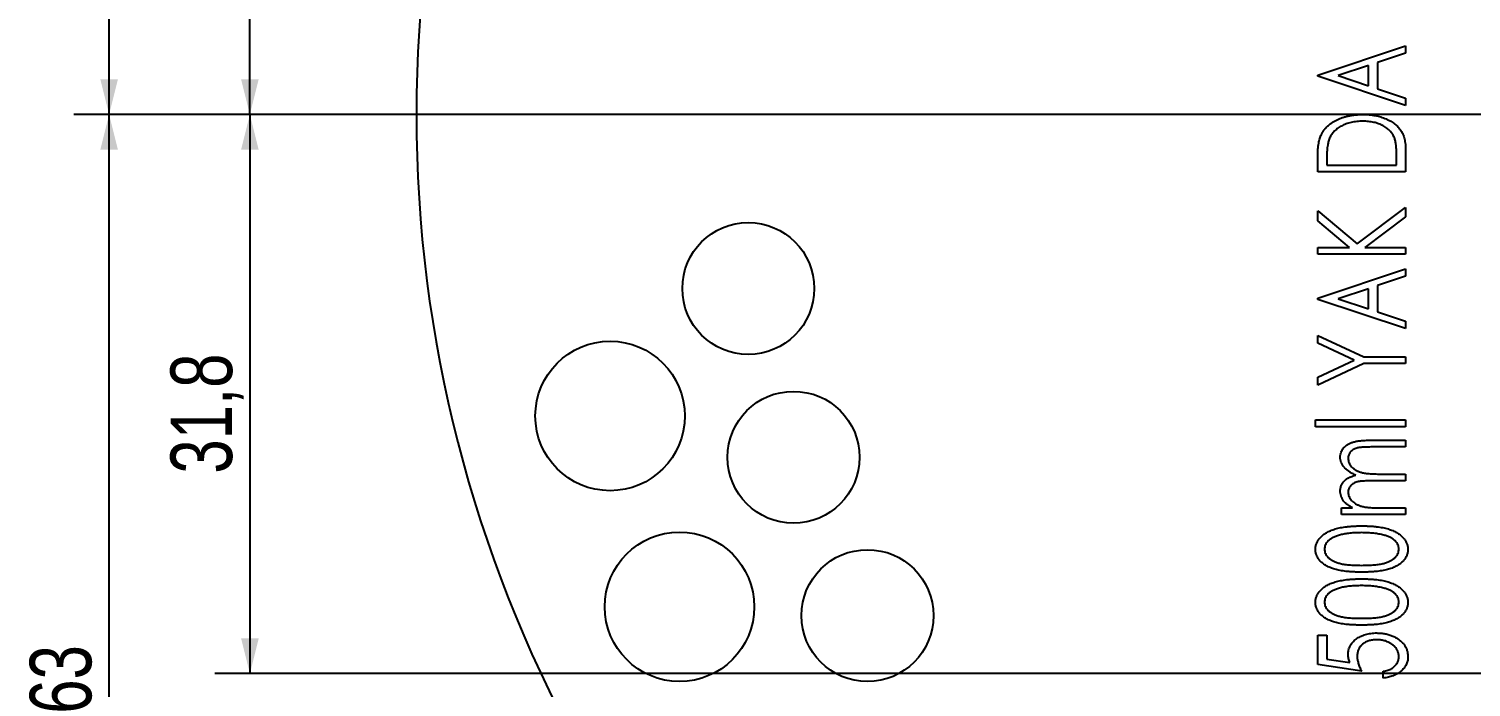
# Model space of a CAD drawing. Header units: millimetres. Extents: x 8 to 3888, y -9869 to 412.
# Drawn here: x 397 to 479, y 169.2 to 206.6 of the extents above; entities that cross this region are included whole.
import ezdxf

# ---------------------------------------------------------------- set-up
doc = ezdxf.new("R2010")
doc.units = ezdxf.units.MM
doc.header["$PDSIZE"] = -1
doc.linetypes.add('CENTERX2', pattern=[20.32, 12.7, -2.54, 2.54, -2.54])
doc.layers.add('CENTERLINE', color=4, linetype='CENTERX2')
doc.layers.add('DIMENSIONS', color=2, linetype='Continuous')
doc.layers.add('OUTLINE', color=7, linetype='Continuous', lineweight=25)
doc.styles.add('SLDTEXTSTYLE0', font='TXT', dxfattribs={"width": 0.75})
doc.dimstyles.new('SLDDIMSTYLE1', dxfattribs={"dimtxt": 3.5, "dimasz": 2, "dimexe": 0, "dimexo": 0.0625, "dimgap": 0.875, "dimtad": 1, "dimrnd": 1e-09, "dimzin": 12, "dimdsep": 46, "dimtxsty": 'SLDTEXTSTYLE0', "dimsah": 1, "dimcen": 0.09, "dimadec": 0, "dimazin": 3, "dimtfac": 1, "dimtofl": 0, "dimtmove": 0, "dimatfit": 3, "dimfxl": 0, "dimfrac": 2, "dimtolj": 1, "dimtzin": 12, "dimarcsym": 0})
doc.dimstyles.new('SLDDIMSTYLE6', dxfattribs={"dimtxt": 3.5, "dimasz": 2, "dimexe": 0, "dimexo": 0.0625, "dimgap": 0.875, "dimtad": 1, "dimdec": 1, "dimrnd": 1e-09, "dimzin": 12, "dimdsep": 46, "dimtxsty": 'SLDTEXTSTYLE0', "dimsah": 1, "dimcen": 0.09, "dimadec": 0, "dimazin": 3, "dimtfac": 1, "dimtdec": 1, "dimtofl": 0, "dimtmove": 0, "dimatfit": 3, "dimfxl": 0, "dimfrac": 2, "dimtolj": 1, "dimtzin": 12, "dimarcsym": 0})

# ---------------------------------------------------------------- blocks, each defined once
blk = doc.blocks.new('_D_28')
at = {"layer": 'DIMENSIONS'}
for p, q in [((493.002, 201.757), (399.538, 201.757)), ((401.538, 138.757), (401.538, 201.757)), ((452.804, 138.757), (399.538, 138.757))]:
    blk.add_line(p, q, dxfattribs=at)
for points in [[(401.538, 201.757), (401.038, 199.757), (402.038, 199.757)], [(401.538, 138.757), (402.038, 140.757), (401.038, 140.757)]]:
    blk.add_solid(points, dxfattribs=at)
at = {"layer": 'DIMENSIONS', "insert": (397.026, 167.676), "char_height": 3.5, "attachment_point": 1, "rotation": 90, "style": 'SLDTEXTSTYLE0'}
blk.add_mtext('63', dxfattribs=at)
blk = doc.blocks.new('_D_29')
at = {"layer": 'DIMENSIONS'}
for p, q in [((485.502, 233.557), (407.538, 233.557)), ((409.538, 201.757), (409.538, 233.557)), ((493.002, 201.757), (407.538, 201.757))]:
    blk.add_line(p, q, dxfattribs=at)
for points in [[(409.538, 233.557), (409.038, 231.557), (410.038, 231.557)], [(409.538, 201.757), (410.038, 203.757), (409.038, 203.757)]]:
    blk.add_solid(points, dxfattribs=at)
at = {"layer": 'DIMENSIONS', "insert": (405.026, 213.174), "char_height": 3.5, "attachment_point": 1, "rotation": 90, "style": 'SLDTEXTSTYLE0'}
blk.add_mtext('31,8', dxfattribs=at)
blk = doc.blocks.new('_D_30')
at = {"layer": 'DIMENSIONS'}
for p, q in [((452.804, 264.757), (399.538, 264.757)), ((401.538, 201.757), (401.538, 264.757)), ((493.002, 201.757), (399.538, 201.757))]:
    blk.add_line(p, q, dxfattribs=at)
for points in [[(401.538, 264.757), (401.038, 262.757), (402.038, 262.757)], [(401.538, 201.757), (402.038, 203.757), (401.038, 203.757)]]:
    blk.add_solid(points, dxfattribs=at)
at = {"layer": 'DIMENSIONS', "insert": (397.026, 230.676), "char_height": 3.5, "attachment_point": 1, "rotation": 90, "style": 'SLDTEXTSTYLE0'}
blk.add_mtext('63', dxfattribs=at)
blk = doc.blocks.new('_D_31')
at = {"layer": 'DIMENSIONS'}
for p, q in [((414.764, 201.757), (407.538, 201.757)), ((409.538, 201.757), (409.538, 169.957)), ((485.502, 169.957), (407.538, 169.957))]:
    blk.add_line(p, q, dxfattribs=at)
for points in [[(409.538, 201.757), (409.038, 199.757), (410.038, 199.757)], [(409.538, 169.957), (410.038, 171.957), (409.038, 171.957)]]:
    blk.add_solid(points, dxfattribs=at)
at = {"layer": 'DIMENSIONS', "insert": (405.026, 181.331), "char_height": 3.5, "attachment_point": 1, "rotation": 90, "style": 'SLDTEXTSTYLE0'}
blk.add_mtext('31,8', dxfattribs=at)
blk = doc.blocks.new('SW_CENTERMARKSYMBOL_2')
at = {"layer": 'CENTERLINE', "color": 0}
blk.add_line((-5, 0), (-78.238, 0), dxfattribs=at)

msp = doc.modelspace()

# ---------------------------------------------------------------- linework, layer by layer
at = {"color": 7, "linetype": 'Continuous', "lineweight": 0}
msp.add_point((436.63936, 201.75653), dxfattribs=at)
at = {"layer": 'OUTLINE'}
for p, q in [((470.23193, 204.00012), (475.23194, 205.66679)), ((475.23194, 205.24812), (473.62937, 204.71427)), ((475.23194, 205.66679), (475.23194, 205.24812)), ((473.11655, 204.54299), (471.39179, 203.96807)), ((473.11655, 203.39315), (473.11655, 204.54299)), ((473.62937, 204.71427), (473.62937, 203.22188)), ((470.23193, 203.93602), (470.23193, 204.00012)), ((475.23194, 202.26935), (470.23193, 203.93602)), ((471.39179, 203.96807), (473.11655, 203.39315)), ((473.62937, 203.22188), (475.23194, 202.68802)), ((475.23194, 202.68802), (475.23194, 202.26935)), ((470.23193, 198.4873), (470.23193, 199.29159)), ((474.71911, 198.87192), (474.71911, 199.31963)), ((475.23194, 199.72228), (475.23194, 198.4873)), ((475.23194, 198.4873), (470.23193, 198.4873)), ((470.74476, 199.14636), (470.74476, 198.87192)), ((470.74476, 198.87192), (474.71911, 198.87192)), ((470.23193, 196.27576), (472.47552, 194.39976)), ((470.23193, 195.71086), (470.23193, 196.27576)), ((472.47552, 194.39976), (475.23194, 196.46807)), ((475.23194, 196.46807), (475.23194, 195.93422)), ((472.04784, 194.19243), (470.23193, 195.71086)), ((475.23194, 195.93422), (472.91122, 194.19243)), ((470.23193, 194.19243), (472.04784, 194.19243)), ((470.23193, 193.80782), (470.23193, 194.19243)), ((475.23194, 193.80782), (470.23193, 193.80782)), ((472.91122, 194.19243), (475.23194, 194.19243)), ((475.23194, 194.19243), (475.23194, 193.80782)), ((470.23193, 191.30782), (475.23194, 192.97448)), ((475.23194, 192.97448), (475.23194, 192.55581)), ((473.11655, 191.85068), (471.39179, 191.27576)), ((473.11655, 190.70084), (473.11655, 191.85068)), ((475.23194, 192.55581), (473.62937, 192.02196)), ((473.62937, 192.02196), (473.62937, 190.52957)), ((470.23193, 191.24371), (470.23193, 191.30782)), ((475.23194, 189.57705), (470.23193, 191.24371)), ((471.39179, 191.27576), (473.11655, 190.70084)), ((473.62937, 190.52957), (475.23194, 189.99572)), ((475.23194, 189.99572), (475.23194, 189.57705)), ((470.23193, 189.19243), (472.85513, 187.97448)), ((470.23193, 188.74371), (470.23193, 189.19243)), ((472.30325, 187.78217), (470.23193, 188.74371)), ((470.23193, 186.82064), (472.30325, 187.78217)), ((472.85513, 187.97448), (475.23194, 187.97448)), ((475.23194, 187.97448), (475.23194, 187.58987)), ((472.85513, 187.58987), (470.23193, 186.37192)), ((475.23194, 187.58987), (472.85513, 187.58987)), ((470.23193, 186.37192), (470.23193, 186.82064)), ((470.10373, 184.38474), (475.23194, 184.38474)), ((470.10373, 184.00012), (470.10373, 184.38474)), ((475.23194, 184.00012), (470.10373, 184.00012)), ((475.23194, 184.38474), (475.23194, 184.00012)), ((475.23194, 182.84628), (473.25076, 182.84628)), ((473.25277, 183.23089), (475.23194, 183.23089)), ((475.23194, 183.23089), (475.23194, 182.84628)), ((473.81066, 181.30782), (475.23194, 181.30782)), ((475.23194, 181.30782), (475.23194, 180.9232)), ((475.23194, 180.9232), (473.37396, 180.9232)), ((471.57809, 179.38474), (472.21311, 179.38474)), ((471.57809, 179.00012), (471.57809, 179.38474)), ((475.23194, 179.00012), (471.57809, 179.00012)), ((473.69447, 179.38474), (475.23194, 179.38474)), ((475.23194, 179.38474), (475.23194, 179.00012)), ((470.23193, 172.14115), (470.74476, 172.14115)), ((470.23193, 170.47448), (470.23193, 172.14115)), ((470.74476, 172.14115), (470.74476, 170.78598)), ((470.74476, 170.78598), (472.06387, 170.58366)), ((472.73194, 170.08987), (470.23193, 170.47448)), ((473.94988, 169.70525), (473.94988, 170.08987))]:
    msp.add_line(p, q, dxfattribs=at)
for centre, radius in [((437.86841, 191.85859), 3.75), ((430.00986, 184.60977), 4.25), ((440.43997, 182.26139), 3.75), ((433.95956, 173.75807), 4.25), ((444.639, 173.25653), 3.75)]:
    msp.add_circle(centre, radius, dxfattribs=at)
msp.add_arc((494.00245, 201.75653), 75, 122.8598804, 237.1401196, dxfattribs=at)
for points, knots in [([(470.41222, 200.55561), (470.43442, 200.6018), (470.47877, 200.69411), (470.56034, 200.82432), (470.65437, 200.94633), (470.75999, 201.06055), (470.87636, 201.16794), (471.00435, 201.26794), (471.14493, 201.35847), (471.29609, 201.44177), (471.45719, 201.51497), (471.6256, 201.58106), (471.80248, 201.63409), (471.98605, 201.68013), (472.17801, 201.71325), (472.37716, 201.73846), (472.58379, 201.75374), (472.7239, 201.75559), (472.79504, 201.75653)], [0, 0, 0, 0, 0.05446613, 0.10885235, 0.16303999, 0.21807146, 0.27410639, 0.3312828, 0.3905712, 0.45175277, 0.51466856, 0.57862971, 0.64399755, 0.7109113, 0.77979605, 0.85101064, 0.92434898, 1, 1, 1, 1]), ([(472.79504, 201.75653), (472.85683, 201.75582), (472.97852, 201.75442), (473.15792, 201.74162), (473.33192, 201.72351), (473.49989, 201.69485), (473.66283, 201.66014), (473.82004, 201.61711), (473.97163, 201.56615), (474.11643, 201.50681), (474.2541, 201.44244), (474.38279, 201.37203), (474.50238, 201.29699), (474.61256, 201.2167), (474.71399, 201.13281), (474.80617, 201.04412), (474.88803, 200.9501), (474.96145, 200.85051), (475.02607, 200.74385), (475.08133, 200.6273), (475.12843, 200.50102), (475.16579, 200.36442), (475.19637, 200.21833), (475.21646, 200.06193), (475.23012, 199.89547), (475.23132, 199.78107), (475.23193, 199.72228)], [0, 0, 0, 0, 0.05129153, 0.10101931, 0.14926095, 0.19647066, 0.24241096, 0.28753198, 0.33171001, 0.3751019, 0.41738446, 0.45782333, 0.49681317, 0.53451464, 0.57092752, 0.60601655, 0.64059275, 0.67430029, 0.70862223, 0.74395674, 0.78123294, 0.82037421, 0.86141751, 0.90504867, 0.95120254, 1, 1, 1, 1]), ([(472.79403, 201.37192), (472.73558, 201.37128), (472.62085, 201.37003), (472.45239, 201.35632), (472.29043, 201.33588), (472.135, 201.3055), (471.98574, 201.26772), (471.84273, 201.2216), (471.7063, 201.16675), (471.57747, 201.10239), (471.45612, 201.0319), (471.34476, 200.95353), (471.24287, 200.86888), (471.15014, 200.77813), (471.06918, 200.6789), (470.99615, 200.57486), (470.93472, 200.46269), (470.90166, 200.38398), (470.88498, 200.34427)], [0, 0, 0, 0, 0.07599147, 0.14914226, 0.2196282, 0.28816613, 0.35492101, 0.4197204, 0.48340649, 0.5459218, 0.6068261, 0.66572149, 0.72275052, 0.77892718, 0.83412237, 0.88903514, 0.94401994, 1, 1, 1, 1]), ([(474.59191, 200.43442), (474.57583, 200.47011), (474.54388, 200.54101), (474.48506, 200.64211), (474.41713, 200.73684), (474.34007, 200.82605), (474.2539, 200.9092), (474.15804, 200.98592), (474.05494, 201.05917), (473.94136, 201.12295), (473.82173, 201.183), (473.69354, 201.23235), (473.55959, 201.27577), (473.41886, 201.31022), (473.27229, 201.33911), (473.11856, 201.35706), (472.95851, 201.36982), (472.84948, 201.37121), (472.79403, 201.37192)], [0, 0, 0, 0, 0.05455442, 0.10836505, 0.16274643, 0.21687022, 0.27250418, 0.32942596, 0.38792277, 0.44860306, 0.5108468, 0.57437911, 0.63988604, 0.70705867, 0.77625705, 0.84802234, 0.9227081, 1, 1, 1, 1]), ([(470.23193, 199.29159), (470.23256, 199.36171), (470.23377, 199.49699), (470.24156, 199.69242), (470.25516, 199.8729), (470.27543, 200.03857), (470.2995, 200.18959), (470.33076, 200.32569), (470.36656, 200.44699), (470.39758, 200.52078), (470.41222, 200.55561)], [0, 0, 0, 0, 0.163679637, 0.315780204, 0.456486393, 0.58601992, 0.70530335, 0.813253504, 0.911864811, 1, 1, 1, 1]), ([(470.88498, 200.34427), (470.87338, 200.31173), (470.84871, 200.24255), (470.82213, 200.12889), (470.7979, 200.00094), (470.77823, 199.85853), (470.76353, 199.70111), (470.75286, 199.52942), (470.7455, 199.34273), (470.74501, 199.21347), (470.74476, 199.14636)], [0, 0, 0, 0, 0.08548316, 0.18172158, 0.28856653, 0.40793053, 0.53748542, 0.67996267, 0.83383164, 1, 1, 1, 1]), ([(474.71911, 199.31963), (474.71876, 199.38408), (474.71809, 199.50765), (474.71208, 199.68533), (474.70229, 199.84767), (474.68863, 199.99505), (474.67058, 200.12699), (474.65022, 200.24391), (474.62513, 200.34534), (474.60243, 200.4062), (474.59191, 200.43442)], [0, 0, 0, 0, 0.17146961, 0.32880599, 0.47300006, 0.60418518, 0.72253871, 0.82726774, 0.91992108, 1, 1, 1, 1]), ([(471.51399, 182.27637), (471.5163, 182.32366), (471.52088, 182.41691), (471.55708, 182.55227), (471.61744, 182.67867), (471.70126, 182.7949), (471.8063, 182.89948), (471.93117, 182.99018), (472.07455, 183.06617), (472.20777, 183.1168), (472.32629, 183.14948), (472.42765, 183.17119), (472.53956, 183.19028), (472.66196, 183.2047), (472.79452, 183.21708), (472.93786, 183.22449), (473.09181, 183.22964), (473.19801, 183.23047), (473.25277, 183.23089)], [0, 0, 0, 0, 0.06380254, 0.12580993, 0.1877238, 0.25203411, 0.31834732, 0.38706476, 0.45968149, 0.53688572, 0.57900049, 0.62560619, 0.67682514, 0.73224553, 0.79200585, 0.85658113, 0.92605176, 1, 1, 1, 1]), ([(473.25077, 182.84628), (473.20402, 182.8461), (473.1142, 182.84576), (472.9853, 182.84279), (472.86775, 182.83785), (472.76152, 182.83112), (472.66674, 182.82182), (472.58302, 182.81261), (472.51112, 182.79969), (472.4314, 182.78006), (472.3441, 182.74798), (472.24975, 182.69893), (472.16666, 182.63783), (472.09399, 182.56718), (472.0357, 182.48575), (471.99285, 182.39645), (471.96672, 182.2992), (471.96407, 182.23179), (471.9627, 182.19724)], [0, 0, 0, 0, 0.08622714, 0.16569875, 0.23782394, 0.30325074, 0.3620225, 0.41351125, 0.45857253, 0.49666338, 0.564858, 0.62959999, 0.69217902, 0.75445729, 0.81581514, 0.87587019, 0.93637202, 1, 1, 1, 1]), ([(472.3964, 181.24171), (472.32788, 181.2723), (472.19625, 181.33107), (472.01781, 181.43943), (471.86337, 181.55691), (471.73747, 181.68789), (471.63834, 181.82627), (471.56617, 181.97095), (471.52217, 182.1219), (471.51671, 182.22501), (471.51399, 182.27637)], [0, 0, 0, 0, 0.15592201, 0.29953532, 0.43314859, 0.55837418, 0.67589955, 0.78582789, 0.89331915, 1, 1, 1, 1]), ([(471.9627, 182.19724), (471.96536, 182.15458), (471.97068, 182.06933), (472.00931, 181.94459), (472.07424, 181.82722), (472.16191, 181.71724), (472.27018, 181.61761), (472.39652, 181.53068), (472.54033, 181.4602), (472.67224, 181.41203), (472.79105, 181.382), (472.89544, 181.36235), (473.01409, 181.34547), (473.14642, 181.33186), (473.29271, 181.32092), (473.45267, 181.31278), (473.62702, 181.30944), (473.74789, 181.30837), (473.81066, 181.30782)], [0, 0, 0, 0, 0.05617843, 0.11227925, 0.17036757, 0.23208297, 0.29685265, 0.36362006, 0.43348283, 0.50739689, 0.54827424, 0.59487805, 0.6473401, 0.70619016, 0.77018082, 0.84067684, 0.91726584, 1, 1, 1, 1]), ([(471.51399, 180.35028), (471.51551, 180.38408), (471.51855, 180.45153), (471.53772, 180.55149), (471.57139, 180.64828), (471.61733, 180.74107), (471.67452, 180.8276), (471.73981, 180.90771), (471.81457, 180.97876), (471.89833, 181.0439), (471.99756, 181.1009), (472.11404, 181.15144), (472.24797, 181.20174), (472.34504, 181.22788), (472.3964, 181.24171)], [0, 0, 0, 0, 0.07450907, 0.1486976, 0.22340631, 0.29976425, 0.37630993, 0.45159998, 0.52707324, 0.6031754, 0.68496834, 0.77852353, 0.88283623, 1, 1, 1, 1]), ([(473.37396, 180.9232), (473.32154, 180.92303), (473.2207, 180.92269), (473.07612, 180.91966), (472.94453, 180.91498), (472.82639, 180.90747), (472.72133, 180.90067), (472.62966, 180.88871), (472.55075, 180.87813), (472.46471, 180.85778), (472.37038, 180.82743), (472.2693, 180.778), (472.17967, 180.71722), (472.10233, 180.64542), (472.03968, 180.56333), (471.99477, 180.4726), (471.96775, 180.37419), (471.96441, 180.30605), (471.9627, 180.27116)], [0, 0, 0, 0, 0.09012355, 0.1733748, 0.248626659, 0.316480535, 0.376927711, 0.429544116, 0.475412166, 0.513704323, 0.58141236, 0.645335512, 0.706473753, 0.766986307, 0.825996391, 0.882986857, 0.940078413, 1, 1, 1, 1]), ([(471.69928, 179.77336), (471.67085, 179.81903), (471.61531, 179.90824), (471.55677, 180.05251), (471.52142, 180.20034), (471.51646, 180.30035), (471.51399, 180.35028)], [0, 0, 0, 0, 0.2621644, 0.51212255, 0.7564069, 1, 1, 1, 1]), ([(472.2131, 179.38474), (472.15783, 179.4156), (472.05304, 179.4741), (471.912, 179.57049), (471.79372, 179.6679), (471.72957, 179.73954), (471.69928, 179.77336)], [0, 0, 0, 0, 0.292949, 0.55533137, 0.79004995, 1, 1, 1, 1]), ([(471.9627, 180.27116), (471.96488, 180.23012), (471.96923, 180.148), (472.00946, 180.02822), (472.07114, 179.91291), (472.15746, 179.80414), (472.26293, 179.70354), (472.38719, 179.6159), (472.52859, 179.54408), (472.65811, 179.49423), (472.77418, 179.46356), (472.87312, 179.44069), (472.98384, 179.42516), (473.10457, 179.40927), (473.23667, 179.39938), (473.37916, 179.38931), (473.53321, 179.38648), (473.63939, 179.38533), (473.69447, 179.38474)], [0, 0, 0, 0, 0.05696807, 0.11399296, 0.17407713, 0.23831125, 0.30635103, 0.37636338, 0.44910923, 0.52661535, 0.56900332, 0.61613175, 0.66785657, 0.72451675, 0.78560784, 0.85219268, 0.92331742, 1, 1, 1, 1]), ([(470.10373, 177.02396), (470.10429, 177.05475), (470.10541, 177.11631), (470.12094, 177.20688), (470.14066, 177.29603), (470.17332, 177.38153), (470.21132, 177.46629), (470.26176, 177.54683), (470.31755, 177.62725), (470.38416, 177.70355), (470.45814, 177.77867), (470.54271, 177.84758), (470.63397, 177.91517), (470.73627, 177.97483), (470.84505, 178.03531), (470.96432, 178.08803), (471.09136, 178.13888), (471.22773, 178.18484), (471.37511, 178.22611), (471.53389, 178.26196), (471.70479, 178.29155), (471.88714, 178.31682), (472.082, 178.33527), (472.28872, 178.34944), (472.50752, 178.35719), (472.65714, 178.35845), (472.73394, 178.3591)], [0, 0, 0, 0, 0.02833129, 0.056657568, 0.084491705, 0.112327542, 0.140820407, 0.169945739, 0.199737789, 0.230938936, 0.263135916, 0.296776333, 0.331361543, 0.367662597, 0.405794835, 0.445999293, 0.487704848, 0.531874959, 0.578530584, 0.628686411, 0.681796442, 0.738316015, 0.798287261, 0.862117986, 0.929232607, 1, 1, 1, 1]), ([(472.73193, 177.97448), (472.67183, 177.9741), (472.55427, 177.97336), (472.38226, 177.96743), (472.21868, 177.957), (472.0632, 177.94494), (471.91639, 177.92618), (471.77748, 177.90609), (471.64741, 177.87939), (471.52491, 177.85089), (471.41094, 177.81798), (471.30535, 177.78129), (471.20675, 177.74411), (471.11666, 177.70173), (471.03407, 177.65699), (470.96003, 177.60829), (470.89194, 177.55915), (470.81685, 177.4878), (470.73814, 177.39649), (470.66799, 177.28011), (470.62531, 177.15905), (470.61945, 177.07669), (470.61655, 177.03598)], [0, 0, 0, 0, 0.07137101, 0.13960725, 0.20435519, 0.26602553, 0.32474358, 0.38008786, 0.43265115, 0.48236964, 0.52942412, 0.57343352, 0.61510745, 0.65448503, 0.69157033, 0.72654168, 0.7596876, 0.79110732, 0.84933608, 0.90230602, 0.95170573, 1, 1, 1, 1]), ([(473.98895, 177.83426), (473.94431, 177.84571), (473.85349, 177.869), (473.7126, 177.89647), (473.56562, 177.9204), (473.41202, 177.94073), (473.2516, 177.95532), (473.08428, 177.96623), (472.91029, 177.97365), (472.79204, 177.9742), (472.73193, 177.97448)], [0, 0, 0, 0, 0.10898699, 0.22174018, 0.33936904, 0.46122724, 0.58813971, 0.7203121, 0.85783802, 1, 1, 1, 1]), ([(472.73394, 178.3591), (472.8104, 178.35849), (472.9597, 178.35731), (473.17743, 178.34898), (473.38334, 178.33706), (473.57656, 178.31603), (473.75851, 178.29295), (473.92821, 178.26278), (474.08619, 178.22824), (474.23219, 178.18693), (474.36748, 178.14031), (474.49466, 178.09174), (474.61277, 178.03729), (474.72294, 177.97994), (474.82375, 177.91724), (474.91619, 177.85111), (475.00064, 177.78124), (475.07612, 177.70662), (475.1428, 177.62924), (475.20067, 177.54908), (475.2499, 177.46712), (475.29019, 177.38262), (475.3216, 177.29609), (475.34333, 177.20706), (475.35835, 177.11628), (475.35954, 177.05474), (475.36014, 177.02396)], [0, 0, 0, 0, 0.07055492, 0.13776019, 0.20104215, 0.26081876, 0.31706815, 0.37024991, 0.41980479, 0.4662269, 0.51016494, 0.55181418, 0.5917926, 0.63010289, 0.666351, 0.70123278, 0.73491863, 0.76737767, 0.79905537, 0.82906687, 0.85849557, 0.88715801, 0.91532107, 0.94326591, 0.97163045, 1, 1, 1, 1]), ([(474.84732, 177.03598), (474.84487, 177.07737), (474.83993, 177.16077), (474.79715, 177.28241), (474.72775, 177.39842), (474.65021, 177.48904), (474.57616, 177.55814), (474.5122, 177.60784), (474.44109, 177.65335), (474.36376, 177.69636), (474.2802, 177.73712), (474.18903, 177.77225), (474.09159, 177.80581), (474.02378, 177.8246), (473.98895, 177.83426)], [0, 0, 0, 0, 0.09831501, 0.1981067, 0.3032146, 0.41883369, 0.48070184, 0.54414316, 0.6113894, 0.68149238, 0.75472942, 0.83251825, 0.91396163, 1, 1, 1, 1]), ([(472.73394, 175.73089), (472.65381, 175.73163), (472.49819, 175.73306), (472.27138, 175.7395), (472.05863, 175.75262), (471.85986, 175.77037), (471.67544, 175.79335), (471.5048, 175.82067), (471.34859, 175.8551), (471.20498, 175.89285), (471.07291, 175.93664), (470.94972, 175.98331), (470.83455, 176.03459), (470.72807, 176.09051), (470.62888, 176.14959), (470.5383, 176.21375), (470.45659, 176.28313), (470.38153, 176.35482), (470.31737, 176.43145), (470.25885, 176.50816), (470.21219, 176.58916), (470.17252, 176.67171), (470.14154, 176.75656), (470.11918, 176.84373), (470.1058, 176.93306), (470.10442, 176.99353), (470.10373, 177.02396)], [0, 0, 0, 0, 0.07424392, 0.14418502, 0.21019395, 0.27169297, 0.32905179, 0.38234563, 0.4317332, 0.477203, 0.5198518, 0.56058188, 0.59921291, 0.63656965, 0.6719533, 0.70611382, 0.73926364, 0.77120066, 0.80213476, 0.83176872, 0.8604694, 0.88855677, 0.91654346, 0.94400209, 0.9718242, 1, 1, 1, 1]), ([(470.61655, 177.03598), (470.61941, 176.9946), (470.62518, 176.91125), (470.668, 176.7889), (470.73766, 176.67184), (470.83423, 176.56006), (470.95734, 176.45722), (471.10624, 176.36554), (471.2816, 176.28929), (471.44522, 176.23715), (471.59173, 176.2016), (471.71727, 176.17929), (471.8555, 176.15898), (472.00661, 176.14368), (472.16987, 176.1304), (472.3459, 176.12159), (472.53459, 176.11685), (472.66482, 176.11596), (472.73193, 176.11551)], [0, 0, 0, 0, 0.04906095, 0.0988149, 0.15210357, 0.21000562, 0.27328267, 0.34179972, 0.41684592, 0.49969, 0.54534836, 0.5957188, 0.65098104, 0.71115895, 0.7759627, 0.84540871, 0.92033762, 1, 1, 1, 1]), ([(472.73193, 176.11551), (472.79871, 176.11598), (472.92827, 176.11689), (473.11631, 176.12145), (473.29192, 176.13095), (473.45508, 176.14178), (473.60519, 176.15976), (473.74301, 176.17798), (473.86812, 176.20066), (473.9816, 176.2282), (474.08549, 176.25843), (474.18234, 176.29126), (474.27237, 176.32865), (474.35686, 176.36807), (474.43409, 176.41267), (474.50535, 176.45938), (474.57018, 176.50979), (474.64551, 176.58026), (474.7245, 176.6721), (474.79511, 176.78952), (474.83867, 176.91147), (474.84447, 176.99492), (474.84732, 177.03598)], [0, 0, 0, 0, 0.07926693, 0.15380047, 0.22324723, 0.28802138, 0.34784917, 0.40266397, 0.45303495, 0.49869379, 0.54121046, 0.58144178, 0.6200067, 0.65687889, 0.69202601, 0.72577101, 0.75795802, 0.78936457, 0.84812752, 0.90107524, 0.95133228, 1, 1, 1, 1]), ([(475.36014, 177.02396), (475.35947, 176.99353), (475.35815, 176.93338), (475.34445, 176.84411), (475.3225, 176.75729), (475.29228, 176.67279), (475.25382, 176.59037), (475.20567, 176.51083), (475.14902, 176.43341), (475.08493, 176.35789), (475.01167, 176.28607), (474.93014, 176.21752), (474.83954, 176.1535), (474.74057, 176.09338), (474.63253, 176.03886), (474.51747, 175.98593), (474.39272, 175.93996), (474.25995, 175.89478), (474.11542, 175.85588), (473.95836, 175.82178), (473.78735, 175.79463), (473.6031, 175.76999), (473.40488, 175.75282), (473.19317, 175.73942), (472.96802, 175.73309), (472.8134, 175.73164), (472.73394, 175.73089)], [0, 0, 0, 0, 0.02821489, 0.05576913, 0.08356604, 0.11119505, 0.138909, 0.16780763, 0.19729946, 0.22783976, 0.2595998, 0.29235919, 0.3265671, 0.36242513, 0.39969107, 0.43878525, 0.47986133, 0.52296065, 0.56887335, 0.61863213, 0.6719999, 0.72947754, 0.79106187, 0.85654403, 0.92627254, 1, 1, 1, 1]), ([(470.10373, 174.01114), (470.10429, 174.04193), (470.10541, 174.10349), (470.12094, 174.19406), (470.14066, 174.28321), (470.17332, 174.36871), (470.21132, 174.45347), (470.26176, 174.53401), (470.31755, 174.61443), (470.38416, 174.69072), (470.45814, 174.76584), (470.54271, 174.83476), (470.63397, 174.90235), (470.73627, 174.96201), (470.84505, 175.02249), (470.96432, 175.07521), (471.09136, 175.12606), (471.22773, 175.17202), (471.37511, 175.21329), (471.53389, 175.24914), (471.70479, 175.27873), (471.88714, 175.304), (472.082, 175.32245), (472.28872, 175.33662), (472.50752, 175.34437), (472.65714, 175.34563), (472.73394, 175.34628)], [0, 0, 0, 0, 0.02833129, 0.056657568, 0.084491705, 0.112327542, 0.140820407, 0.169945739, 0.199737789, 0.230938936, 0.263135916, 0.296776333, 0.331361543, 0.367662597, 0.405794835, 0.445999293, 0.487704848, 0.531874959, 0.578530584, 0.628686411, 0.681796442, 0.738316015, 0.798287261, 0.862117986, 0.929232607, 1, 1, 1, 1]), ([(472.73193, 174.96166), (472.67183, 174.96128), (472.55427, 174.96054), (472.38226, 174.95461), (472.21868, 174.94418), (472.0632, 174.93212), (471.91639, 174.91336), (471.77748, 174.89327), (471.64741, 174.86657), (471.52491, 174.83806), (471.41094, 174.80516), (471.30535, 174.76847), (471.20675, 174.73129), (471.11666, 174.68891), (471.03407, 174.64417), (470.96003, 174.59547), (470.89194, 174.54633), (470.81685, 174.47498), (470.73814, 174.38367), (470.66799, 174.26729), (470.62531, 174.14623), (470.61945, 174.06387), (470.61655, 174.02316)], [0, 0, 0, 0, 0.07137101, 0.13960725, 0.20435519, 0.26602553, 0.32474358, 0.38008786, 0.43265115, 0.48236964, 0.52942412, 0.57343352, 0.61510745, 0.65448503, 0.69157033, 0.72654168, 0.7596876, 0.79110732, 0.84933608, 0.90230602, 0.95170573, 1, 1, 1, 1]), ([(473.98895, 174.82144), (473.94431, 174.83289), (473.85349, 174.85618), (473.7126, 174.88365), (473.56562, 174.90758), (473.41202, 174.92791), (473.2516, 174.9425), (473.08428, 174.95341), (472.91029, 174.96083), (472.79204, 174.96138), (472.73193, 174.96166)], [0, 0, 0, 0, 0.10898699, 0.22174018, 0.33936904, 0.46122724, 0.58813971, 0.7203121, 0.85783802, 1, 1, 1, 1]), ([(472.73394, 175.34628), (472.8104, 175.34567), (472.9597, 175.34449), (473.17743, 175.33616), (473.38334, 175.32424), (473.57656, 175.30321), (473.75851, 175.28013), (473.92821, 175.24996), (474.08619, 175.21542), (474.23219, 175.17411), (474.36748, 175.12749), (474.49466, 175.07892), (474.61277, 175.02447), (474.72294, 174.96712), (474.82375, 174.90442), (474.91619, 174.83829), (475.00064, 174.76842), (475.07612, 174.6938), (475.1428, 174.61641), (475.20067, 174.53626), (475.2499, 174.4543), (475.29019, 174.3698), (475.3216, 174.28327), (475.34333, 174.19424), (475.35835, 174.10346), (475.35954, 174.04192), (475.36014, 174.01114)], [0, 0, 0, 0, 0.07055492, 0.13776019, 0.20104215, 0.26081876, 0.31706815, 0.37024991, 0.41980479, 0.4662269, 0.51016494, 0.55181418, 0.5917926, 0.63010289, 0.666351, 0.70123278, 0.73491863, 0.76737767, 0.79905537, 0.82906687, 0.85849557, 0.88715801, 0.91532107, 0.94326591, 0.97163045, 1, 1, 1, 1]), ([(474.84732, 174.02316), (474.84487, 174.06455), (474.83993, 174.14794), (474.79715, 174.26959), (474.72775, 174.3856), (474.65021, 174.47622), (474.57616, 174.54532), (474.5122, 174.59502), (474.44109, 174.64053), (474.36376, 174.68354), (474.2802, 174.7243), (474.18903, 174.75943), (474.09159, 174.79299), (474.02378, 174.81178), (473.98895, 174.82144)], [0, 0, 0, 0, 0.09831501, 0.1981067, 0.3032146, 0.41883369, 0.48070184, 0.54414316, 0.6113894, 0.68149238, 0.75472942, 0.83251825, 0.91396163, 1, 1, 1, 1]), ([(472.73394, 172.71807), (472.65381, 172.71881), (472.49819, 172.72024), (472.27138, 172.72668), (472.05863, 172.7398), (471.85986, 172.75755), (471.67544, 172.78052), (471.5048, 172.80784), (471.34859, 172.84228), (471.20498, 172.88002), (471.07291, 172.92382), (470.94972, 172.97049), (470.83455, 173.02177), (470.72807, 173.07769), (470.62888, 173.13677), (470.5383, 173.20093), (470.45659, 173.27031), (470.38153, 173.342), (470.31737, 173.41863), (470.25885, 173.49534), (470.21219, 173.57634), (470.17252, 173.65889), (470.14154, 173.74374), (470.11918, 173.83091), (470.1058, 173.92024), (470.10442, 173.98071), (470.10373, 174.01114)], [0, 0, 0, 0, 0.07424392, 0.14418502, 0.21019395, 0.27169297, 0.32905179, 0.38234563, 0.4317332, 0.477203, 0.5198518, 0.56058188, 0.59921291, 0.63656965, 0.6719533, 0.70611382, 0.73926364, 0.77120066, 0.80213476, 0.83176872, 0.8604694, 0.88855677, 0.91654346, 0.94400209, 0.9718242, 1, 1, 1, 1]), ([(470.61655, 174.02316), (470.61941, 173.98178), (470.62518, 173.89842), (470.668, 173.77608), (470.73766, 173.65902), (470.83423, 173.54724), (470.95734, 173.4444), (471.10624, 173.35272), (471.2816, 173.27647), (471.44522, 173.22433), (471.59173, 173.18878), (471.71727, 173.16647), (471.8555, 173.14616), (472.00661, 173.13086), (472.16987, 173.11758), (472.3459, 173.10877), (472.53459, 173.10403), (472.66482, 173.10314), (472.73193, 173.10269)], [0, 0, 0, 0, 0.04906095, 0.0988149, 0.15210357, 0.21000562, 0.27328267, 0.34179972, 0.41684592, 0.49969, 0.54534836, 0.5957188, 0.65098104, 0.71115895, 0.7759627, 0.84540871, 0.92033762, 1, 1, 1, 1]), ([(472.73193, 173.10269), (472.79871, 173.10316), (472.92827, 173.10407), (473.11631, 173.10862), (473.29192, 173.11813), (473.45508, 173.12896), (473.60519, 173.14694), (473.74301, 173.16516), (473.86812, 173.18784), (473.9816, 173.21538), (474.08549, 173.24561), (474.18234, 173.27844), (474.27237, 173.31583), (474.35686, 173.35525), (474.43409, 173.39985), (474.50535, 173.44656), (474.57018, 173.49697), (474.64551, 173.56744), (474.7245, 173.65928), (474.79511, 173.7767), (474.83867, 173.89865), (474.84447, 173.9821), (474.84732, 174.02316)], [0, 0, 0, 0, 0.07926693, 0.15380047, 0.22324723, 0.28802138, 0.34784917, 0.40266397, 0.45303495, 0.49869379, 0.54121046, 0.58144178, 0.6200067, 0.65687889, 0.69202601, 0.72577101, 0.75795802, 0.78936457, 0.84812752, 0.90107524, 0.95133228, 1, 1, 1, 1]), ([(475.36014, 174.01114), (475.35947, 173.98071), (475.35815, 173.92056), (475.34445, 173.83129), (475.3225, 173.74447), (475.29228, 173.65997), (475.25382, 173.57755), (475.20567, 173.49801), (475.14902, 173.42059), (475.08493, 173.34507), (475.01167, 173.27325), (474.93014, 173.2047), (474.83954, 173.14068), (474.74057, 173.08056), (474.63253, 173.02604), (474.51747, 172.97311), (474.39272, 172.92714), (474.25995, 172.88196), (474.11542, 172.84306), (473.95836, 172.80896), (473.78735, 172.78181), (473.6031, 172.75716), (473.40488, 172.74), (473.19317, 172.7266), (472.96802, 172.72027), (472.8134, 172.71882), (472.73394, 172.71807)], [0, 0, 0, 0, 0.02821489, 0.05576913, 0.08356604, 0.11119505, 0.138909, 0.16780763, 0.19729946, 0.22783976, 0.2595998, 0.29235919, 0.3265671, 0.36242513, 0.39969107, 0.43878525, 0.47986133, 0.52296065, 0.56887335, 0.61863213, 0.6719999, 0.72947754, 0.79106187, 0.85654403, 0.92627254, 1, 1, 1, 1]), ([(471.9627, 171.04339), (471.96386, 171.08691), (471.96613, 171.17253), (471.98989, 171.29759), (472.02343, 171.41789), (472.07648, 171.53055), (472.1402, 171.63899), (472.22077, 171.74026), (472.31384, 171.83682), (472.42144, 171.92547), (472.53968, 172.00618), (472.66758, 172.07587), (472.80229, 172.13721), (472.94638, 172.18431), (473.09787, 172.22292), (473.25774, 172.2491), (473.4253, 172.26722), (473.53984, 172.26863), (473.59832, 172.26935)], [0, 0, 0, 0, 0.05721264, 0.11255677, 0.16706761, 0.22114984, 0.27594161, 0.33229205, 0.39103036, 0.4521928, 0.51545376, 0.57918162, 0.64370306, 0.70999173, 0.77841929, 0.84929381, 0.92306301, 1, 1, 1, 1]), ([(473.59832, 172.26935), (473.67925, 172.26743), (473.83852, 172.26365), (474.07155, 172.228), (474.29481, 172.17371), (474.50486, 172.09569), (474.69865, 171.99952), (474.87158, 171.88664), (475.01944, 171.7562), (475.12307, 171.63436), (475.19265, 171.53059), (475.23708, 171.44927), (475.27526, 171.36536), (475.30613, 171.27817), (475.33055, 171.18847), (475.3471, 171.0956), (475.35898, 170.99996), (475.35975, 170.93492), (475.36014, 170.90217)], [0, 0, 0, 0, 0.09749055, 0.19185345, 0.28350511, 0.37403577, 0.461324, 0.54380905, 0.62221426, 0.69816743, 0.73589371, 0.77263698, 0.80973992, 0.84690829, 0.88400469, 0.92165577, 0.9605426, 1, 1, 1, 1]), ([(473.57929, 171.88474), (473.53919, 171.88403), (473.46114, 171.88265), (473.34666, 171.87011), (473.23803, 171.85066), (473.13485, 171.8223), (473.03797, 171.78647), (472.94631, 171.74281), (472.86041, 171.69125), (472.7816, 171.63064), (472.70904, 171.56532), (472.6468, 171.49275), (472.59401, 171.41477), (472.55104, 171.33126), (472.51659, 171.24276), (472.49252, 171.14862), (472.47854, 171.04916), (472.47654, 170.981), (472.47552, 170.94624)], [0, 0, 0, 0, 0.073806459, 0.143659539, 0.211781767, 0.276801954, 0.340403155, 0.401717444, 0.463495277, 0.524475864, 0.584516622, 0.642924007, 0.700039358, 0.757500996, 0.815492849, 0.874534048, 0.935996068, 1, 1, 1, 1]), ([(474.84732, 170.9252), (474.84613, 170.95766), (474.84378, 171.0217), (474.8262, 171.11559), (474.79787, 171.20567), (474.75853, 171.29264), (474.70687, 171.37629), (474.64338, 171.45596), (474.56981, 171.53305), (474.48488, 171.60392), (474.39261, 171.67011), (474.29262, 171.72703), (474.18779, 171.7766), (474.07642, 171.81528), (473.96034, 171.84667), (473.83831, 171.86811), (473.71088, 171.88313), (473.62374, 171.8842), (473.57929, 171.88474)], [0, 0, 0, 0, 0.05521215, 0.10892199, 0.16192714, 0.21557385, 0.27091737, 0.3287672, 0.38863495, 0.45192014, 0.51670729, 0.58160643, 0.64743387, 0.71373763, 0.78195126, 0.85181975, 0.92440699, 1, 1, 1, 1]), ([(472.06387, 170.58366), (472.04851, 170.62484), (472.01887, 170.70428), (471.98689, 170.8225), (471.96622, 170.93482), (471.96385, 171.00792), (471.9627, 171.04339)], [0, 0, 0, 0, 0.27839438, 0.53708364, 0.77535987, 1, 1, 1, 1]), ([(472.47552, 170.94624), (472.47633, 170.91582), (472.47799, 170.85342), (472.49086, 170.7577), (472.51084, 170.65765), (472.53935, 170.55305), (472.57558, 170.44377), (472.61996, 170.32957), (472.67177, 170.21045), (472.71153, 170.13076), (472.73193, 170.08987)], [0, 0, 0, 0, 0.10118251, 0.20754925, 0.32083142, 0.44047073, 0.56798334, 0.7037221, 0.84797949, 1, 1, 1, 1]), ([(473.94988, 170.08987), (473.99747, 170.09806), (474.08843, 170.11371), (474.2167, 170.1493), (474.33124, 170.19142), (474.43261, 170.24358), (474.52219, 170.30397), (474.60305, 170.37309), (474.67369, 170.45217), (474.73477, 170.53931), (474.78444, 170.63134), (474.82179, 170.72693), (474.84311, 170.82543), (474.84592, 170.89205), (474.84732, 170.9252)], [0, 0, 0, 0, 0.10792963, 0.20629452, 0.29727126, 0.38042584, 0.46057249, 0.53840394, 0.61771493, 0.69705403, 0.77589614, 0.85105633, 0.92589314, 1, 1, 1, 1]), ([(475.36014, 170.90217), (475.35915, 170.86301), (475.35719, 170.78589), (475.33689, 170.67321), (475.30729, 170.56472), (475.26395, 170.46099), (475.20713, 170.3628), (475.13946, 170.26845), (475.0589, 170.17944), (474.96672, 170.09562), (474.86513, 170.01848), (474.75659, 169.94738), (474.63957, 169.88643), (474.5155, 169.83368), (474.38438, 169.78825), (474.24618, 169.7513), (474.10053, 169.7232), (474.00072, 169.71131), (473.94988, 169.70525)], [0, 0, 0, 0, 0.05772006, 0.11368933, 0.16843963, 0.22343103, 0.27904134, 0.33551361, 0.39447358, 0.45585211, 0.51911581, 0.58252515, 0.64709715, 0.71353679, 0.78131476, 0.85170688, 0.92446617, 1, 1, 1, 1])]:
    msp.add_open_spline(points, degree=3, knots=knots, dxfattribs=at)

# ---------------------------------------------------------------- block references
at = {"layer": 'CENTERLINE'}
msp.add_blockref('SW_CENTERMARKSYMBOL_2', (494.00245, 201.75653), dxfattribs=at)

# ---------------------------------------------------------------- dimensions: what is measured, and where the dimension line sits
at = {"layer": 'DIMENSIONS'}
for base, p1, p2, dimstyle, picture, middle in [((401.53785, 264.75653), (494.00245, 201.75653), (453.80445, 264.75653), 'SLDDIMSTYLE1', '_D_30', (401.53785, 233.25653)), ((409.53785, 233.55653), (494.00245, 201.75653), (486.50245, 233.55653), 'SLDDIMSTYLE6', '_D_29', (409.53785, 217.65653)), ((401.53785, 201.75653), (453.80445, 138.75653), (494.00245, 201.75653), 'SLDDIMSTYLE6', '_D_28', (401.53785, 170.25653)), ((409.53785, 169.95653), (415.76401, 201.75653), (486.50245, 169.95653), 'SLDDIMSTYLE1', '_D_31', (409.53785, 185.85653))]:
    dim = msp.add_linear_dim(base=base, p1=p1, p2=p2, angle=90, dimstyle=dimstyle, dxfattribs=at)
    dim.commit()
    dim.dimension.update_dxf_attribs({"geometry": picture, "text_midpoint": middle, "dimtype": 160})

doc.saveas('drawing.dxf')
